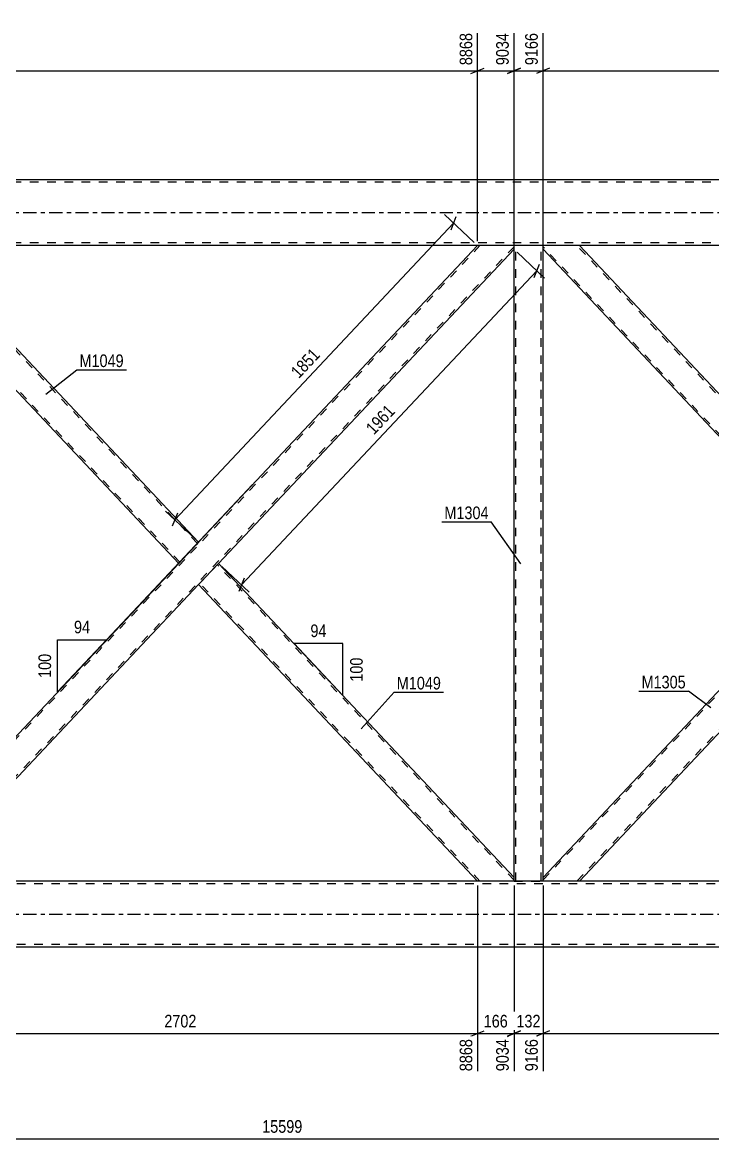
# Model space of a CAD drawing. Header units: millimetres. Extents: x 0 to 1189, y 0 to 841.
# Drawn here: x 395.5 to 552.4, y 419.2 to 673 of the extents above; entities that cross this region are included whole.
import ezdxf

# ---------------------------------------------------------------- set-up
doc = ezdxf.new("R2010")
doc.units = ezdxf.units.MM
doc.linetypes.add('DXK_LINE_DOT2', pattern=[3.9198, 1.9599, -1.9599])
doc.linetypes.add('DXK_LINE_DOT3', pattern=[5.9187, 2.979, -0.9799, 0.9799, -0.9799])
doc.styles.add('Arial Narrow', font='ARIALN.TTF', dxfattribs={"height": 0.2})

# ---------------------------------------------------------------- blocks, each defined once
blk = doc.blocks.new('Part-814738513-4384 - 4109')
at = {"color": 7, "linetype": 'DXK_LINE_DOT2'}
for p, q in [((513.83, 622.23), (507.23, 622.23)), ((507.23, 621.4), (507.23, 622.23)), ((507.63, 477.73), (507.63, 622.23)), ((513.43, 477.73), (513.43, 622.23)), ((513.83, 621.4), (513.83, 622.23)), ((507.23, 477.73), (507.23, 478.55)), ((507.23, 477.73), (513.83, 477.73)), ((513.83, 477.73), (513.83, 478.55))]:
    blk.add_line(p, q, dxfattribs=at)
at = {"color": 2, "linetype": 'Continuous'}
for p, q in [((507.23, 478.55), (507.23, 621.4)), ((513.83, 478.55), (513.83, 621.4))]:
    blk.add_line(p, q, dxfattribs=at)
blk = doc.blocks.new('Part-814738513-4472 - 4109')
at = {"color": 7, "linetype": 'DXK_LINE_DOT2'}
for p, q in [((499.49, 622.23), (363.83, 477.97)), ((507.23, 621.99), (371.56, 477.73)), ((507.23, 622.23), (498.94, 622.23)), ((435.53, 554.8), (431, 549.98)), ((440.06, 549.98), (435.53, 545.16)), ((364.76, 479.54), (363.83, 478.55)), ((363.83, 477.73), (363.83, 478.55)), ((372.11, 477.73), (363.83, 477.73))]:
    blk.add_line(p, q, dxfattribs=at)
at = {"color": 2, "linetype": 'Continuous'}
for p, q in [((498.94, 622.23), (435.53, 554.8)), ((507.23, 621.4), (507.23, 622.23)), ((507.23, 621.4), (440.06, 549.98)), ((431, 549.98), (364.76, 479.54)), ((435.53, 545.16), (372.11, 477.73))]:
    blk.add_line(p, q, dxfattribs=at)
blk = doc.blocks.new('Part-814738513-4331 - 4109')
at = {"color": 7, "linetype": 'DXK_LINE_DOT2'}
for p, q in [((784.23, 477.73), (126.02, 477.73)), ((784.23, 477.13), (99.73, 477.13)), ((784.23, 463.33), (99.73, 463.33))]:
    blk.add_line(p, q, dxfattribs=at)
at = {"color": 2, "linetype": 'Continuous'}
for p, q in [((652.36, 477.73), (368.61, 477.73)), ((778.23, 462.73), (99.73, 462.73))]:
    blk.add_line(p, q, dxfattribs=at)
at = {"color": 7, "linetype": 'DXK_LINE_DOT3'}
blk.add_line((99.73, 470.23), (784.23, 470.23), dxfattribs=at)
blk = doc.blocks.new('Part-814738513-4336 - 4109')
at = {"color": 2, "linetype": 'Continuous'}
for p, q in [((652.36, 637.23), (368.61, 637.23)), ((834.23, 622.23), (357.53, 622.23))]:
    blk.add_line(p, q, dxfattribs=at)
at = {"color": 7, "linetype": 'DXK_LINE_DOT2'}
for p, q in [((834.23, 636.63), (99.73, 636.63)), ((834.23, 622.83), (99.73, 622.83)), ((834.23, 622.23), (126.02, 622.23))]:
    blk.add_line(p, q, dxfattribs=at)
at = {"color": 7, "linetype": 'DXK_LINE_DOT3'}
blk.add_line((99.73, 629.73), (834.23, 629.73), dxfattribs=at)
blk = doc.blocks.new('Part-814738513-4442 - 4109')
at = {"color": 2, "linetype": 'Continuous'}
for p, q in [((440.06, 549.98), (435.53, 545.16)), ((507.23, 478.55), (440.06, 549.98)), ((498.94, 477.73), (435.53, 545.16)), ((507.23, 477.73), (507.23, 478.55))]:
    blk.add_line(p, q, dxfattribs=at)
at = {"color": 7, "linetype": 'DXK_LINE_DOT2'}
for p, q in [((507.23, 477.97), (439.78, 549.69)), ((435.8, 545.45), (435.82, 545.48)), ((499.49, 477.73), (435.8, 545.45)), ((507.23, 477.73), (498.94, 477.73))]:
    blk.add_line(p, q, dxfattribs=at)
blk = doc.blocks.new('Part-814738513-4477 - 4109')
at = {"color": 2, "linetype": 'Continuous'}
for p, q in [((363.83, 621.4), (363.83, 622.23)), ((435.53, 554.8), (372.11, 622.23)), ((431, 549.98), (363.83, 621.4)), ((434.98, 554.21), (431, 549.98)), ((435.53, 554.8), (434.98, 554.21))]:
    blk.add_line(p, q, dxfattribs=at)
at = {"color": 7, "linetype": 'DXK_LINE_DOT2'}
for p, q in [((372.11, 622.23), (363.83, 622.23)), ((431.27, 550.27), (363.83, 621.99)), ((435.25, 554.5), (371.56, 622.23)), ((435.48, 554.75), (434.98, 554.21)), ((431.27, 550.27), (431.29, 550.29))]:
    blk.add_line(p, q, dxfattribs=at)
blk = doc.blocks.new('Part-814738513-4482 - 4109')
at = {"color": 7, "linetype": 'DXK_LINE_DOT2'}
for p, q in [((649.49, 622.23), (513.83, 477.97)), ((657.23, 621.99), (521.56, 477.73)), ((657.23, 622.23), (648.94, 622.23)), ((585.53, 554.8), (581, 549.98)), ((590.06, 549.98), (585.53, 545.16)), ((522.11, 477.73), (513.83, 477.73))]:
    blk.add_line(p, q, dxfattribs=at)
at = {"color": 2, "linetype": 'Continuous'}
for p, q in [((648.94, 622.23), (585.53, 554.8)), ((657.23, 621.4), (657.23, 622.23)), ((657.23, 621.4), (590.06, 549.98)), ((581, 549.98), (513.83, 478.55)), ((585.53, 545.16), (522.11, 477.73)), ((513.83, 477.73), (513.83, 478.55))]:
    blk.add_line(p, q, dxfattribs=at)
blk = doc.blocks.new('Part-814738513-4487 - 4109')
at = {"color": 2, "linetype": 'Continuous'}
for p, q in [((513.83, 621.4), (513.83, 622.23)), ((585.53, 554.8), (522.11, 622.23)), ((581, 549.98), (513.83, 621.4)), ((584.98, 554.21), (581, 549.98)), ((585.53, 554.8), (584.98, 554.21))]:
    blk.add_line(p, q, dxfattribs=at)
at = {"color": 7, "linetype": 'DXK_LINE_DOT2'}
for p, q in [((522.11, 622.23), (513.83, 622.23)), ((581.27, 550.27), (513.83, 621.99)), ((585.25, 554.5), (521.56, 622.23)), ((585.49, 554.75), (584.98, 554.21)), ((581.27, 550.27), (581.29, 550.29))]:
    blk.add_line(p, q, dxfattribs=at)
blk = doc.blocks.new('AngleDimension-814738513-5476 - 4109')
at = {"color": 7, "linetype": 'Continuous'}
for p, q in [((447.81, 567.91), (414.58, 532.57)), ((403.48, 532.57), (414.58, 532.57)), ((403.48, 520.77), (414.58, 532.57)), ((403.48, 520.77), (403.48, 532.57))]:
    blk.add_line(p, q, dxfattribs=at)
at = {"color": 0}
for points in [[(411.46, 533.47), (411.46, 537.67), (406.6, 537.67), (406.6, 533.47)], [(402.58, 530.01), (398.38, 530.01), (398.38, 523.33), (402.58, 523.33)]]:
    blk.add_wipeout(points, dxfattribs=at)
at = {"color": 3, "style": 'Arial Narrow'}
blk.add_text('94', height=2.863, dxfattribs=at).set_placement((407.2, 534.07))
blk.add_text('100', height=2.863, rotation=90.0002, dxfattribs=at).set_placement((401.98, 523.93))
blk = doc.blocks.new('StraightDimension-814738513-17037 - 4109')
at = {"color": 7, "linetype": 'Continuous'}
for p, q in [((498.94, 476.73), (498.94, 434.49)), ((507.23, 476.73), (507.23, 434.49)), ((497.44, 442.5), (500.44, 443.7)), ((498.94, 443.1), (507.23, 443.1)), ((508.73, 443.7), (505.73, 442.5))]:
    blk.add_line(p, q, dxfattribs=at)
at = {"color": 0}
blk.add_wipeout([(506.43, 443.85), (506.43, 448.05), (499.74, 448.05), (499.74, 443.85)], dxfattribs=at)
at = {"color": 0, "linetype": 'Continuous'}
blk.add_wipeout([(506.63, 442.4), (502.43, 442.4), (502.43, 433.89), (506.63, 433.89)], dxfattribs=at)
at = {"color": 3, "style": 'Arial Narrow'}
blk.add_text('166', height=2.863, dxfattribs=at).set_placement((500.34, 444.45))
at = {"color": 3, "linetype": 'Continuous', "style": 'Arial Narrow'}
blk.add_text('9034', height=2.863, rotation=90.0002, dxfattribs=at).set_placement((506.03, 434.49))
blk = doc.blocks.new('StraightDimension-814738513-17036 - 4109')
at = {"color": 7, "linetype": 'Continuous'}
for p, q in [((507.23, 476.73), (507.23, 434.49)), ((513.83, 476.73), (513.83, 434.49)), ((505.73, 442.5), (508.73, 443.7)), ((507.23, 443.1), (513.83, 443.1)), ((515.33, 443.7), (512.33, 442.5))]:
    blk.add_line(p, q, dxfattribs=at)
at = {"color": 0}
blk.add_wipeout([(513.87, 443.85), (513.87, 448.05), (507.18, 448.05), (507.18, 443.85)], dxfattribs=at)
at = {"color": 0, "linetype": 'Continuous'}
blk.add_wipeout([(513.23, 442.4), (509.03, 442.4), (509.03, 433.89), (513.23, 433.89)], dxfattribs=at)
at = {"color": 3, "style": 'Arial Narrow'}
blk.add_text('132', height=2.863, dxfattribs=at).set_placement((507.78, 444.45))
at = {"color": 3, "linetype": 'Continuous', "style": 'Arial Narrow'}
blk.add_text('9166', height=2.863, rotation=90.0002, dxfattribs=at).set_placement((512.63, 434.49))
blk = doc.blocks.new('StraightDimension-814738513-4843 - 4109')
at = {"color": 7, "linetype": 'Continuous'}
for p, q in [((507.96, 620.72), (514.19, 614.86)), ((511.85, 615), (513.03, 618.01)), ((445.27, 545.08), (512.44, 616.5)), ((440.79, 549.29), (447.02, 543.43)), ((445.86, 546.58), (444.68, 543.57))]:
    blk.add_line(p, q, dxfattribs=at)
at = {"color": 0}
blk.add_wipeout([(481.22, 584.4), (478.16, 587.28), (472.33, 581.08), (475.39, 578.2)], dxfattribs=at)
at = {"color": 3, "style": 'Arial Narrow'}
blk.add_text('1961', height=2.863, rotation=46.7591, dxfattribs=at).set_placement((475.37, 579.05))
blk = doc.blocks.new('StraightDimension-814738513-17038 - 4109')
at = {"color": 7, "linetype": 'Continuous'}
for p, q in [((363.83, 476.73), (363.83, 434.49)), ((498.94, 476.73), (498.94, 434.49)), ((365.33, 443.7), (362.33, 442.5)), ((363.83, 443.1), (498.94, 443.1)), ((497.44, 442.5), (500.44, 443.7))]:
    blk.add_line(p, q, dxfattribs=at)
at = {"color": 0}
blk.add_wipeout([(435.64, 443.85), (435.64, 448.05), (427.13, 448.05), (427.13, 443.85)], dxfattribs=at)
at = {"color": 0, "linetype": 'Continuous'}
blk.add_wipeout([(498.34, 442.4), (494.14, 442.4), (494.14, 433.89), (498.34, 433.89)], dxfattribs=at)
at = {"color": 3, "style": 'Arial Narrow'}
blk.add_text('2702', height=2.863, dxfattribs=at).set_placement((427.73, 444.45))
at = {"color": 3, "linetype": 'Continuous', "style": 'Arial Narrow'}
blk.add_text('8868', height=2.863, rotation=90.0002, dxfattribs=at).set_placement((497.74, 434.49))
blk = doc.blocks.new('StraightDimension-814738513-5536 - 4109')
at = {"color": 7, "linetype": 'Continuous'}
blk.add_line((73.63, 419.15), (835.48, 419.15), dxfattribs=at)
at = {"color": 0}
blk.add_wipeout([(459.73, 419.9), (459.73, 424.1), (449.38, 424.1), (449.38, 419.9)], dxfattribs=at)
at = {"color": 3, "style": 'Arial Narrow'}
blk.add_text('15599', height=2.863, dxfattribs=at).set_placement((449.98, 420.5))
blk = doc.blocks.new('StraightDimension-814738513-5623 - 4109')
at = {"color": 7, "linetype": 'Continuous'}
for p, q in [((430.1, 559.9), (493.51, 627.34)), ((498.21, 622.91), (491.44, 629.29)), ((492.92, 625.83), (494.1, 628.84)), ((434.8, 555.48), (428.02, 561.86)), ((430.69, 561.41), (429.5, 558.4))]:
    blk.add_line(p, q, dxfattribs=at)
at = {"color": 0}
blk.add_wipeout([(464.17, 597.23), (461.11, 600.11), (455.28, 593.91), (458.34, 591.03)], dxfattribs=at)
at = {"color": 3, "style": 'Arial Narrow'}
blk.add_text('1851', height=2.863, rotation=46.7591, dxfattribs=at).set_placement((458.32, 591.88))
blk = doc.blocks.new('AngleDimension-814738513-5647 - 4109')
at = {"color": 7, "linetype": 'Continuous'}
for p, q in [((465.45, 522.97), (457.23, 531.72)), ((468.33, 531.72), (457.23, 531.72)), ((468.33, 519.91), (457.23, 531.72)), ((468.33, 519.91), (468.33, 531.72))]:
    blk.add_line(p, q, dxfattribs=at)
at = {"color": 0}
for points in [[(465.21, 532.62), (465.21, 536.82), (460.35, 536.82), (460.35, 532.62)], [(473.43, 529.16), (469.23, 529.16), (469.23, 522.47), (473.43, 522.47)]]:
    blk.add_wipeout(points, dxfattribs=at)
at = {"color": 3, "style": 'Arial Narrow'}
blk.add_text('94', height=2.863, dxfattribs=at).set_placement((460.95, 533.22))
blk.add_text('100', height=2.863, rotation=90.0002, dxfattribs=at).set_placement((472.83, 523.07))
blk = doc.blocks.new('StraightDimension-814738513-17035 - 4109')
at = {"color": 7, "linetype": 'Continuous'}
for p, q in [((513.83, 476.73), (513.83, 434.49)), ((648.94, 476.73), (648.94, 432.66)), ((515.33, 443.7), (512.33, 442.5)), ((513.83, 443.1), (648.94, 443.1)), ((647.44, 442.5), (650.44, 443.7))]:
    blk.add_line(p, q, dxfattribs=at)
at = {"color": 0}
blk.add_wipeout([(585.64, 443.85), (585.64, 448.05), (577.13, 448.05), (577.13, 443.85)], dxfattribs=at)
at = {"color": 0, "linetype": 'Continuous'}
blk.add_wipeout([(648.34, 442.4), (644.14, 442.4), (644.14, 432.06), (648.34, 432.06)], dxfattribs=at)
at = {"color": 3, "style": 'Arial Narrow'}
blk.add_text('2702', height=2.863, dxfattribs=at).set_placement((577.73, 444.45))
at = {"color": 3, "linetype": 'Continuous', "style": 'Arial Narrow'}
blk.add_text('11868', height=2.863, rotation=90.0002, dxfattribs=at).set_placement((647.74, 432.66))
blk = doc.blocks.new('StraightDimension-814738513-17371 - 4109')
at = {"color": 7, "linetype": 'Continuous'}
for p, q in [((513.83, 622.4), (513.83, 670.58)), ((648.94, 623.23), (648.94, 672.41)), ((515.33, 662.57), (512.33, 661.37)), ((647.44, 661.37), (650.44, 662.57)), ((513.83, 661.97), (648.94, 661.97))]:
    blk.add_line(p, q, dxfattribs=at)
at = {"color": 0, "linetype": 'Continuous'}
blk.add_wipeout([(648.34, 673.01), (644.14, 673.01), (644.14, 662.67), (648.34, 662.67)], dxfattribs=at)
at = {"color": 3, "linetype": 'Continuous', "style": 'Arial Narrow'}
blk.add_text('11868', height=2.863, rotation=90.0002, dxfattribs=at).set_placement((647.74, 663.27))
blk = doc.blocks.new('StraightDimension-814738513-17372 - 4109')
at = {"color": 7, "linetype": 'Continuous'}
for p, q in [((507.23, 622.4), (507.23, 670.58)), ((513.83, 622.4), (513.83, 670.58)), ((505.73, 661.37), (508.73, 662.57)), ((515.33, 662.57), (512.33, 661.37)), ((507.23, 661.97), (513.83, 661.97))]:
    blk.add_line(p, q, dxfattribs=at)
at = {"color": 0, "linetype": 'Continuous'}
blk.add_wipeout([(513.23, 671.18), (509.03, 671.18), (509.03, 662.67), (513.23, 662.67)], dxfattribs=at)
at = {"color": 3, "linetype": 'Continuous', "style": 'Arial Narrow'}
blk.add_text('9166', height=2.863, rotation=90.0002, dxfattribs=at).set_placement((512.63, 663.27))
blk = doc.blocks.new('StraightDimension-814738513-17373 - 4109')
at = {"color": 7, "linetype": 'Continuous'}
for p, q in [((498.94, 623.23), (498.94, 670.58)), ((507.23, 622.4), (507.23, 670.58)), ((497.44, 661.37), (500.44, 662.57)), ((508.73, 662.57), (505.73, 661.37)), ((498.94, 661.97), (507.23, 661.97))]:
    blk.add_line(p, q, dxfattribs=at)
at = {"color": 0, "linetype": 'Continuous'}
blk.add_wipeout([(506.63, 671.18), (502.43, 671.18), (502.43, 662.67), (506.63, 662.67)], dxfattribs=at)
at = {"color": 3, "linetype": 'Continuous', "style": 'Arial Narrow'}
blk.add_text('9034', height=2.863, rotation=90.0002, dxfattribs=at).set_placement((506.03, 663.27))
blk = doc.blocks.new('StraightDimension-814738513-17374 - 4109')
at = {"color": 7, "linetype": 'Continuous'}
for p, q in [((363.83, 622.4), (363.83, 670.58)), ((498.94, 623.23), (498.94, 670.58)), ((365.33, 662.57), (362.33, 661.37)), ((497.44, 661.37), (500.44, 662.57)), ((363.83, 661.97), (498.94, 661.97))]:
    blk.add_line(p, q, dxfattribs=at)
at = {"color": 0, "linetype": 'Continuous'}
blk.add_wipeout([(498.34, 671.18), (494.14, 671.18), (494.14, 662.67), (498.34, 662.67)], dxfattribs=at)
at = {"color": 3, "linetype": 'Continuous', "style": 'Arial Narrow'}
blk.add_text('8868', height=2.863, rotation=90.0002, dxfattribs=at).set_placement((497.74, 663.27))
blk = doc.blocks.new('Mark-814738513-4380 - 4109')
at = {"color": 0}
blk.add_wipeout([(501.46, 560.04), (501.46, 563.04), (491.41, 563.04), (491.41, 560.04)], dxfattribs=at)
blk.add_wipeout([(501.46, 560.04), (501.46, 563.04), (491.41, 563.04), (491.41, 560.04)], dxfattribs=at)
at = {"color": 30, "linetype": 'Continuous'}
for p in [(490.81, 559.44), (508.77, 549.9)]:
    blk.add_line(p, (502.06, 559.44), dxfattribs=at)
at = {"color": 3, "style": 'Arial Narrow'}
blk.add_text('M1304', height=2.863, dxfattribs=at).set_placement((491.41, 560.04))
blk = doc.blocks.new('Mark-814738513-4478 - 4109')
at = {"color": 0}
blk.add_wipeout([(546.28, 521.55), (546.28, 524.55), (536.23, 524.55), (536.23, 521.55)], dxfattribs=at)
blk.add_wipeout([(546.28, 521.55), (546.28, 524.55), (536.23, 524.55), (536.23, 521.55)], dxfattribs=at)
at = {"color": 30, "linetype": 'Continuous'}
for p in [(535.63, 520.95), (551.98, 517.15)]:
    blk.add_line(p, (546.88, 520.95), dxfattribs=at)
at = {"color": 3, "style": 'Arial Narrow'}
blk.add_text('M1305', height=2.863, dxfattribs=at).set_placement((536.23, 521.55))
blk = doc.blocks.new('Mark-814738513-4438 - 4109')
at = {"color": 0}
blk.add_wipeout([(490.63, 521.31), (490.63, 524.31), (480.58, 524.31), (480.58, 521.31)], dxfattribs=at)
blk.add_wipeout([(490.63, 521.31), (490.63, 524.31), (480.58, 524.31), (480.58, 521.31)], dxfattribs=at)
at = {"color": 30, "linetype": 'Continuous'}
for p, q in [((472.47, 512.35), (479.98, 520.71)), ((479.98, 520.71), (491.23, 520.71))]:
    blk.add_line(p, q, dxfattribs=at)
at = {"color": 3, "style": 'Arial Narrow'}
blk.add_text('M1049', height=2.863, dxfattribs=at).set_placement((480.58, 521.31))
blk = doc.blocks.new('Mark-814738513-4473 - 4109')
at = {"color": 0}
blk.add_wipeout([(418.5, 594.62), (418.5, 597.62), (408.45, 597.62), (408.45, 594.62)], dxfattribs=at)
blk.add_wipeout([(418.5, 594.62), (418.5, 597.62), (408.45, 597.62), (408.45, 594.62)], dxfattribs=at)
at = {"color": 30, "linetype": 'Continuous'}
for p, q in [((400.83, 588.48), (407.85, 594.02)), ((407.85, 594.02), (419.1, 594.02))]:
    blk.add_line(p, q, dxfattribs=at)
at = {"color": 3, "style": 'Arial Narrow'}
blk.add_text('M1049', height=2.863, dxfattribs=at).set_placement((408.45, 594.62))

msp = doc.modelspace()

# ---------------------------------------------------------------- block references
for name in ['Part-814738513-4336 - 4109', 'Part-814738513-4472 - 4109', 'Part-814738513-4477 - 4109', 'Part-814738513-4384 - 4109', 'Part-814738513-4482 - 4109', 'Part-814738513-4487 - 4109', 'Part-814738513-4442 - 4109', 'Part-814738513-4331 - 4109']:
    msp.add_blockref(name, (0, 0))

# ---------------------------------------------------------------- next in the draw order: block references
for name in ['AngleDimension-814738513-5476 - 4109', 'StraightDimension-814738513-17037 - 4109']:
    msp.add_blockref(name, (0, 0))

# ---------------------------------------------------------------- next in the draw order: block references
for name in ['StraightDimension-814738513-4843 - 4109', 'StraightDimension-814738513-17038 - 4109', 'StraightDimension-814738513-17036 - 4109']:
    msp.add_blockref(name, (0, 0))

# ---------------------------------------------------------------- next in the draw order: block references
msp.add_blockref('StraightDimension-814738513-5536 - 4109', (0, 0))

# ---------------------------------------------------------------- next in the draw order: block references
for name in ['StraightDimension-814738513-17371 - 4109', 'StraightDimension-814738513-5623 - 4109', 'Mark-814738513-4473 - 4109', 'AngleDimension-814738513-5647 - 4109', 'Mark-814738513-4478 - 4109', 'StraightDimension-814738513-17035 - 4109']:
    msp.add_blockref(name, (0, 0))

# ---------------------------------------------------------------- next in the draw order: block references
for name in ['StraightDimension-814738513-17372 - 4109', 'Mark-814738513-4380 - 4109', 'Mark-814738513-4438 - 4109']:
    msp.add_blockref(name, (0, 0))

# ---------------------------------------------------------------- next in the draw order: block references
msp.add_blockref('StraightDimension-814738513-17373 - 4109', (0, 0))

# ---------------------------------------------------------------- next in the draw order: block references
msp.add_blockref('StraightDimension-814738513-17374 - 4109', (0, 0))

doc.saveas('drawing.dxf')
